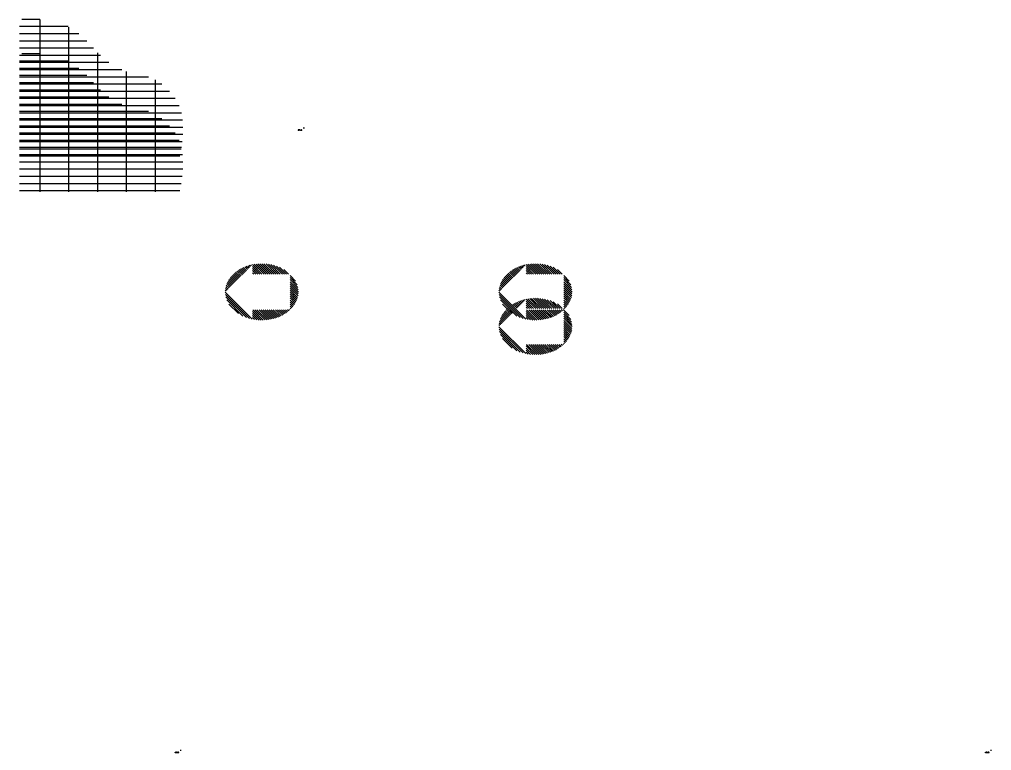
# Paper-space layout 'Layout1' of a CAD drawing. Extents: x -51516 to 7058931, y -29255 to 5150000.
# Drawn here: x 117086 to 138180, y -13322 to 2537 of the extents above; entities that cross this region are included whole.
import ezdxf

# ---------------------------------------------------------------- set-up
doc = ezdxf.new("R2010")
doc.units = 0
doc.header["$LTSCALE"] = 1000
doc.layers.get('0').update_dxf_attribs({"linetype": 'CONTINUOUS'})

# ---------------------------------------------------------------- blocks, each defined once
blk = doc.blocks.new('*X')
at = {"color": 0}
for p, q in [((1814, 25546), (2006, 25738)), ((1858, 25546), (2063, 25751)), ((1902, 25546), (2116, 25760)), ((1947, 25546), (2166, 25766)), ((1991, 25546), (2214, 25769)), ((2035, 25546), (2259, 25770)), ((2079, 25546), (2302, 25769)), ((2123, 25546), (2344, 25767)), ((2168, 25546), (2384, 25763)), ((2212, 25546), (2423, 25757)), ((2256, 25546), (2460, 25750)), ((2483, 25729), (2496, 25743)), ((1681, 25546), (1783, 25647)), ((1726, 25546), (1873, 25693)), ((1770, 25546), (1944, 25720)), ((2300, 25546), (2462, 25708)), ((2344, 25546), (2462, 25664)), ((2389, 25546), (2462, 25619)), ((2433, 25546), (2462, 25575)), ((2505, 25707), (2532, 25734)), ((2527, 25685), (2566, 25724)), ((2549, 25663), (2599, 25712)), ((2571, 25641), (2631, 25700)), ((2593, 25618), (2662, 25687)), ((2615, 25596), (2692, 25673)), ((2638, 25574), (2720, 25657)), ((2660, 25552), (2748, 25641)), ((2682, 25530), (2775, 25624)), ((2704, 25508), (2801, 25606)), ((2726, 25486), (2827, 25587)), ((2748, 25464), (2851, 25567)), ((2770, 25442), (2874, 25546)), ((1467, 25155), (1647, 25335)), ((1469, 25201), (1647, 25379)), ((1476, 25253), (1647, 25424)), ((1493, 25313), (1647, 25468)), ((1529, 25394), (1647, 25512)), ((2792, 25420), (2896, 25523)), ((2814, 25398), (2917, 25500)), ((2836, 25375), (2937, 25476)), ((2858, 25353), (2956, 25450)), ((2881, 25331), (2973, 25424)), ((2903, 25309), (2990, 25396)), ((2925, 25287), (3005, 25367)), ((2947, 25265), (3019, 25337)), ((1469, 25113), (1647, 25291)), ((1474, 25074), (1647, 25247)), ((1482, 25038), (1647, 25203)), ((1493, 25004), (1647, 25159)), ((1505, 24972), (1647, 25114)), ((2472, 24569), (3053, 25150)), ((2530, 24583), (3050, 25103)), ((2969, 25243), (3030, 25304)), ((2991, 25221), (3040, 25270)), ((3013, 25199), (3048, 25233)), ((3035, 25177), (3052, 25193)), ((1519, 24942), (1647, 25070)), ((1535, 24913), (1647, 25026)), ((1551, 24886), (1647, 24982)), ((1569, 24860), (1647, 24938)), ((1588, 24835), (1647, 24893)), ((2594, 24603), (3041, 25049)), ((2668, 24633), (3021, 24985)), ((2768, 24688), (2974, 24895)), ((1609, 24811), (1647, 24849)), ((1630, 24788), (1647, 24805)), ((1652, 24766), (1657, 24770)), ((1676, 24745), (1701, 24770)), ((1700, 24725), (1745, 24770)), ((1725, 24706), (1790, 24770)), ((1752, 24689), (1834, 24770)), ((1779, 24672), (1878, 24770)), ((1807, 24655), (1922, 24770)), ((1836, 24640), (1966, 24770)), ((1866, 24626), (2010, 24770)), ((1897, 24613), (2055, 24770)), ((1930, 24601), (2099, 24770)), ((1963, 24591), (2143, 24770)), ((1998, 24581), (2187, 24770)), ((2033, 24572), (2231, 24770)), ((2070, 24564), (2276, 24770)), ((2107, 24558), (2320, 24770)), ((2146, 24553), (2364, 24770)), ((2187, 24549), (2408, 24770)), ((2229, 24547), (2452, 24770)), ((2273, 24547), (2462, 24735)), ((2319, 24548), (2462, 24691)), ((2367, 24552), (2462, 24647)), ((2417, 24559), (2462, 24603)), ((21250, 13150), (21250, 15937)), ((21254, 15938), (21500, 15938)), ((21500, 15938), (21648, 15938)), ((20409, 15625), (21500, 15625)), ((20625, 13150), (20625, 15772)), ((20641, 15781), (21500, 15781)), ((21500, 15781), (21700, 15781)), ((21500, 15625), (21700, 15625)), ((20241, 15469), (21500, 15469)), ((21500, 15469), (21700, 15469)), ((20000, 13150), (20000, 15213)), ((20093, 15312), (21500, 15312)), ((21500, 15312), (21700, 15312)), ((19763, 15000), (21500, 15000)), ((19944, 15156), (21500, 15156)), ((21500, 15156), (21700, 15156)), ((21500, 15000), (21700, 15000)), ((19375, 13150), (19375, 14808)), ((19476, 14844), (21500, 14844)), ((21500, 14844), (21700, 14844)), ((18750, 13150), (18750, 14625)), ((18896, 14688), (21500, 14688)), ((21500, 14688), (21700, 14688)), ((18441, 14375), (21500, 14375)), ((18607, 14531), (21500, 14531)), ((21500, 14531), (21700, 14531)), ((21500, 14375), (21700, 14375)), ((18322, 14219), (21500, 14219)), ((21500, 14219), (21700, 14219)), ((18234, 14062), (21500, 14062)), ((21500, 14062), (21700, 14062)), ((18160, 13750), (21500, 13750)), ((18185, 13906), (21500, 13906)), ((21500, 13906), (21700, 13906)), ((21500, 13750), (21700, 13750)), ((18152, 13594), (21500, 13594)), ((21500, 13594), (21700, 13594)), ((18156, 13438), (21500, 13438)), ((21500, 13438), (21700, 13438)), ((18171, 13281), (21500, 13281)), ((18193, 13125), (21700, 13125)), ((18750, 12950), (18750, 13150)), ((19375, 12950), (19375, 13150)), ((20000, 12950), (20000, 13150)), ((20625, 12950), (20625, 13150)), ((21250, 12950), (21250, 13150)), ((21500, 13281), (21700, 13281)), ((18219, 12969), (21700, 12969)), ((606, 82), (608, 82)), ((606, 82), (608, 82)), ((606, 82), (608, 82)), ((606, 82), (630, 82)), ((606, 82), (630, 82)), ((606, 82), (630, 82)), ((606, 82), (630, 82)), ((606, 81), (608, 81)), ((606, 81), (608, 81)), ((606, 81), (608, 81)), ((606, 81), (608, 81)), ((606, 81), (608, 81)), ((606, 81), (608, 81)), ((606, 81), (608, 81)), ((606, 80), (608, 80)), ((606, 80), (608, 80)), ((606, 80), (608, 80)), ((606, 80), (608, 80)), ((606, 80), (608, 80)), ((606, 80), (608, 80)), ((606, 80), (608, 80)), ((606, 80), (608, 80)), ((606, 80), (608, 80)), ((606, 79), (608, 79)), ((606, 79), (608, 79)), ((606, 79), (608, 79)), ((606, 79), (608, 79)), ((606, 79), (608, 79)), ((606, 79), (608, 79)), ((606, 79), (608, 79)), ((606, 78), (608, 78)), ((606, 78), (630, 78)), ((606, 78), (630, 78)), ((606, 78), (630, 78)), ((606, 78), (630, 78)), ((608, 82), (609, 82)), ((608, 82), (609, 82)), ((608, 82), (609, 82)), ((608, 81), (609, 81)), ((608, 81), (609, 81)), ((608, 81), (609, 81)), ((608, 81), (609, 81)), ((608, 81), (609, 81)), ((608, 81), (609, 81)), ((608, 81), (609, 81)), ((608, 80), (609, 80)), ((608, 80), (609, 80)), ((608, 80), (609, 80)), ((608, 80), (609, 80)), ((608, 80), (609, 80)), ((608, 80), (609, 80)), ((608, 80), (609, 80)), ((608, 80), (609, 80)), ((608, 80), (609, 80)), ((608, 79), (609, 79)), ((608, 79), (609, 79)), ((608, 79), (609, 79)), ((608, 79), (609, 79)), ((608, 79), (609, 79)), ((608, 79), (609, 79)), ((608, 79), (609, 79)), ((608, 78), (609, 78)), ((609, 82), (610, 82)), ((609, 82), (610, 82)), ((609, 82), (610, 82)), ((609, 81), (610, 81)), ((609, 80), (609, 80)), ((609, 80), (609, 80)), ((609, 80), (609, 80)), ((609, 80), (609, 80)), ((609, 80), (610, 80)), ((609, 80), (610, 80)), ((609, 80), (610, 80)), ((609, 80), (610, 80)), ((609, 79), (610, 79)), ((609, 79), (610, 79)), ((609, 79), (610, 79)), ((609, 79), (610, 79)), ((609, 79), (610, 79)), ((609, 79), (610, 79)), ((609, 79), (610, 79)), ((609, 78), (610, 78)), ((610, 81), (610, 81)), ((610, 81), (610, 81)), ((610, 81), (610, 81)), ((610, 81), (610, 81)), ((610, 81), (610, 81)), ((610, 81), (610, 81)), ((610, 80), (610, 80)), ((610, 80), (610, 80)), ((610, 80), (610, 80)), ((610, 80), (610, 80)), ((610, 80), (610, 80)), ((610, 80), (610, 80)), ((611, 82), (611, 82)), ((611, 82), (611, 82)), ((611, 82), (611, 82)), ((611, 81), (611, 81)), ((611, 81), (611, 81)), ((611, 81), (611, 81)), ((611, 81), (611, 81)), ((611, 81), (611, 81)), ((611, 81), (611, 81)), ((611, 81), (611, 81)), ((611, 80), (611, 80)), ((611, 80), (611, 80)), ((611, 80), (611, 80)), ((611, 80), (611, 80)), ((611, 80), (611, 80)), ((611, 80), (611, 80)), ((611, 80), (611, 80)), ((611, 80), (611, 80)), ((611, 80), (611, 80)), ((611, 79), (611, 79)), ((611, 79), (611, 79)), ((611, 79), (611, 79)), ((611, 79), (611, 79)), ((611, 79), (611, 79)), ((611, 79), (611, 79)), ((611, 79), (611, 79)), ((611, 78), (611, 78)), ((612, 81), (613, 81)), ((612, 81), (613, 81)), ((612, 81), (613, 81)), ((612, 81), (613, 81)), ((612, 81), (613, 81)), ((612, 81), (613, 81)), ((612, 80), (613, 80)), ((612, 80), (613, 80)), ((612, 80), (613, 80)), ((612, 80), (613, 80)), ((612, 80), (613, 80)), ((612, 80), (613, 80)), ((612, 80), (613, 80)), ((612, 80), (613, 80)), ((612, 80), (613, 80)), ((612, 79), (613, 79)), ((612, 79), (613, 79)), ((612, 79), (613, 79)), ((612, 79), (613, 79)), ((613, 82), (614, 82)), ((613, 82), (614, 82)), ((613, 82), (614, 82)), ((613, 79), (614, 79)), ((613, 79), (614, 79)), ((613, 78), (614, 78)), ((614, 81), (614, 81)), ((614, 81), (614, 81)), ((614, 81), (614, 81)), ((614, 81), (614, 81)), ((614, 81), (614, 81)), ((614, 81), (614, 81)), ((614, 81), (614, 81)), ((614, 80), (614, 80)), ((614, 80), (614, 80)), ((614, 80), (614, 80)), ((614, 80), (614, 80)), ((614, 80), (614, 80)), ((614, 80), (614, 80)), ((614, 80), (614, 80)), ((614, 80), (614, 80)), ((614, 80), (614, 80)), ((614, 79), (614, 79)), ((614, 79), (614, 79)), ((614, 79), (614, 79)), ((614, 79), (614, 79)), ((614, 79), (614, 79)), ((615, 81), (616, 81)), ((615, 81), (616, 81)), ((615, 81), (616, 81)), ((615, 81), (616, 81)), ((615, 81), (616, 81)), ((615, 81), (616, 81)), ((615, 80), (616, 80)), ((615, 80), (616, 80)), ((615, 80), (616, 80)), ((615, 80), (616, 80)), ((615, 80), (616, 80)), ((615, 80), (616, 80)), ((615, 80), (616, 80)), ((615, 80), (616, 80)), ((615, 80), (616, 80)), ((615, 79), (616, 79)), ((615, 79), (616, 79)), ((615, 79), (616, 79)), ((615, 79), (616, 79)), ((616, 82), (617, 82)), ((616, 82), (617, 82)), ((616, 82), (617, 82)), ((616, 81), (617, 81)), ((616, 81), (617, 81)), ((616, 81), (617, 81)), ((616, 81), (617, 81)), ((616, 81), (617, 81)), ((616, 81), (617, 81)), ((616, 81), (617, 81)), ((616, 80), (617, 80)), ((616, 80), (617, 80)), ((616, 80), (617, 80)), ((616, 80), (617, 80)), ((616, 80), (617, 80)), ((616, 80), (617, 80)), ((616, 80), (617, 80)), ((616, 80), (617, 80)), ((616, 80), (617, 80)), ((616, 79), (617, 79)), ((616, 79), (617, 79)), ((616, 79), (617, 79)), ((616, 79), (617, 79)), ((616, 79), (617, 79)), ((616, 79), (617, 79)), ((616, 79), (617, 79)), ((616, 78), (617, 78)), ((617, 80), (618, 80)), ((617, 80), (618, 80)), ((617, 80), (618, 80)), ((617, 80), (618, 80)), ((617, 80), (618, 80)), ((617, 80), (618, 80)), ((617, 80), (618, 80)), ((617, 80), (618, 80)), ((617, 79), (618, 79)), ((617, 79), (618, 79)), ((617, 79), (618, 79)), ((617, 79), (618, 79)), ((617, 79), (618, 79)), ((617, 79), (618, 79)), ((617, 79), (618, 79)), ((617, 78), (618, 78)), ((618, 82), (619, 82)), ((618, 82), (619, 82)), ((618, 82), (619, 82)), ((618, 81), (619, 81)), ((618, 81), (619, 81)), ((618, 81), (619, 81)), ((618, 81), (619, 81)), ((618, 81), (619, 81)), ((618, 81), (619, 81)), ((618, 81), (619, 81)), ((618, 80), (619, 80)), ((618, 80), (619, 80)), ((618, 80), (619, 80)), ((618, 80), (619, 80)), ((618, 80), (619, 80)), ((618, 80), (619, 80)), ((619, 82), (620, 82)), ((619, 82), (620, 82)), ((619, 82), (620, 82)), ((619, 81), (620, 81)), ((619, 81), (620, 81)), ((619, 81), (620, 81)), ((619, 81), (620, 81)), ((619, 81), (620, 81)), ((619, 81), (620, 81)), ((619, 81), (620, 81)), ((619, 80), (620, 80)), ((619, 80), (620, 80)), ((619, 80), (620, 80)), ((619, 80), (620, 80)), ((619, 80), (620, 80)), ((619, 80), (620, 80)), ((619, 80), (620, 80)), ((619, 80), (620, 80)), ((619, 80), (620, 80)), ((619, 79), (620, 79)), ((619, 79), (620, 79)), ((619, 79), (620, 79)), ((619, 79), (620, 79)), ((619, 79), (620, 79)), ((619, 79), (620, 79)), ((619, 79), (620, 79)), ((619, 78), (620, 78)), ((620, 81), (622, 81)), ((620, 81), (622, 81)), ((620, 81), (622, 81)), ((620, 81), (622, 81)), ((620, 81), (622, 81)), ((620, 81), (622, 81)), ((620, 80), (622, 80)), ((620, 80), (624, 80)), ((620, 80), (624, 80)), ((620, 80), (624, 80)), ((620, 80), (624, 80)), ((620, 79), (624, 79)), ((620, 79), (624, 79)), ((620, 79), (624, 79)), ((620, 79), (622, 79)), ((622, 82), (622, 82)), ((622, 82), (622, 82)), ((622, 82), (623, 82)), ((622, 81), (622, 81)), ((622, 80), (622, 80)), ((622, 80), (622, 80)), ((622, 80), (622, 80)), ((622, 80), (623, 80)), ((622, 79), (622, 79)), ((622, 79), (622, 79)), ((622, 79), (622, 79)), ((622, 78), (623, 78)), ((623, 81), (625, 81)), ((623, 81), (625, 81)), ((623, 81), (625, 81)), ((623, 81), (625, 81)), ((623, 81), (625, 81)), ((623, 81), (624, 81)), ((623, 80), (625, 80)), ((623, 79), (624, 79)), ((624, 82), (625, 82)), ((624, 80), (625, 80)), ((624, 80), (625, 80)), ((624, 79), (625, 79)), ((624, 78), (625, 78)), ((625, 82), (625, 82)), ((625, 82), (625, 82)), ((625, 81), (625, 81)), ((625, 81), (625, 81)), ((625, 80), (625, 80)), ((625, 80), (625, 80)), ((625, 80), (625, 80)), ((625, 80), (625, 80)), ((625, 80), (625, 80)), ((625, 80), (625, 80)), ((625, 79), (625, 79)), ((625, 79), (625, 79)), ((625, 79), (625, 79)), ((625, 79), (625, 79)), ((625, 79), (625, 79)), ((625, 79), (625, 79)), ((626, 82), (627, 82)), ((626, 82), (627, 82)), ((626, 82), (627, 82)), ((626, 81), (627, 81)), ((626, 81), (627, 81)), ((626, 81), (627, 81)), ((626, 81), (627, 81)), ((626, 81), (627, 81)), ((626, 81), (627, 81)), ((626, 81), (627, 81)), ((626, 80), (627, 80)), ((626, 80), (627, 80)), ((626, 80), (627, 80)), ((626, 80), (627, 80)), ((626, 80), (627, 80)), ((626, 80), (627, 80)), ((626, 80), (627, 80)), ((626, 80), (626, 80)), ((626, 80), (626, 80)), ((626, 79), (626, 79)), ((626, 79), (626, 79)), ((626, 79), (626, 79)), ((626, 79), (626, 79)), ((626, 79), (626, 79)), ((626, 79), (626, 79)), ((626, 79), (626, 79)), ((626, 78), (626, 78)), ((627, 80), (627, 80)), ((627, 80), (627, 80)), ((627, 80), (627, 80)), ((627, 80), (627, 80)), ((627, 80), (628, 80)), ((627, 79), (628, 79)), ((627, 79), (628, 79)), ((627, 79), (628, 79)), ((627, 79), (628, 79)), ((627, 78), (628, 78)), ((628, 82), (630, 82)), ((628, 82), (630, 82)), ((628, 82), (630, 82)), ((628, 81), (630, 81)), ((628, 81), (630, 81)), ((628, 81), (630, 81)), ((628, 81), (630, 81)), ((628, 81), (630, 81)), ((628, 81), (630, 81)), ((628, 81), (630, 81)), ((628, 80), (630, 80)), ((628, 80), (630, 80)), ((628, 80), (630, 80)), ((628, 80), (630, 80)), ((628, 80), (630, 80)), ((628, 80), (630, 80)), ((628, 80), (630, 80)), ((628, 80), (630, 80)), ((628, 80), (630, 80)), ((628, 79), (630, 79)), ((628, 79), (630, 79)), ((628, 79), (630, 79)), ((628, 79), (630, 79)), ((628, 79), (630, 79)), ((628, 79), (630, 79)), ((628, 79), (630, 79)), ((629, 78), (630, 78)), ((659, 36), (665, 42)), ((659, 36), (665, 42)), ((659, 37), (664, 42)), ((659, 37), (664, 42)), ((659, 38), (664, 42)), ((659, 38), (663, 42)), ((659, 38), (663, 42)), ((659, 39), (662, 42)), ((659, 39), (662, 42)), ((659, 39), (662, 42)), ((659, 40), (661, 42)), ((659, 40), (661, 42)), ((659, 40), (661, 42)), ((659, 41), (660, 42)), ((659, 35), (662, 39)), ((659, 36), (662, 39)), ((659, 35), (662, 38)), ((659, 35), (662, 38)), ((659, 34), (662, 37)), ((659, 34), (662, 37)), ((659, 34), (662, 37)), ((659, 33), (662, 36)), ((659, 33), (662, 36)), ((659, 33), (662, 36)), ((659, 31), (662, 35)), ((659, 32), (662, 35)), ((659, 32), (662, 35)), ((659, 30), (662, 34)), ((659, 31), (662, 34)), ((659, 31), (662, 34)), ((659, 30), (662, 33)), ((659, 30), (662, 33)), ((659, 29), (662, 32)), ((659, 29), (662, 32)), ((659, 29), (662, 32)), ((659, 28), (662, 31)), ((659, 28), (662, 31)), ((659, 28), (662, 31)), ((659, 28), (662, 30)), ((659, 28), (662, 30)), ((660, 27), (663, 30)), ((660, 27), (663, 30)), ((660, 27), (662, 30)), ((660, 27), (662, 30)), ((661, 27), (664, 30)), ((661, 27), (664, 30)), ((661, 27), (663, 30)), ((662, 39), (665, 42)), ((662, 27), (665, 30)), ((662, 27), (665, 30)), ((662, 27), (664, 30)), ((663, 39), (666, 42)), ((663, 39), (666, 42)), ((663, 39), (666, 42)), ((663, 27), (666, 30)), ((663, 27), (666, 30)), ((663, 27), (666, 30)), ((664, 39), (666, 42)), ((664, 39), (666, 41)), ((664, 39), (666, 41)), ((664, 27), (666, 29)), ((664, 27), (666, 29)), ((664, 27), (666, 29)), ((665, 39), (666, 41)), ((665, 39), (666, 40)), ((665, 27), (666, 28)), ((665, 27), (666, 28)), ((665, 27), (666, 28)), ((666, 39), (666, 40)), ((666, 39), (666, 40)), ((666, 27), (666, 27)), ((667, 39), (670, 42)), ((667, 39), (670, 42)), ((667, 39), (670, 42)), ((667, 40), (670, 42)), ((667, 40), (669, 42)), ((667, 40), (669, 42)), ((667, 41), (668, 42)), ((667, 41), (668, 42)), ((667, 42), (668, 42)), ((667, 42), (667, 42)), ((667, 42), (667, 42)), ((667, 38), (670, 41)), ((667, 38), (670, 41)), ((667, 38), (670, 41)), ((667, 37), (670, 40)), ((667, 37), (670, 40)), ((667, 37), (670, 40)), ((667, 31), (674, 39)), ((667, 32), (674, 39)), ((667, 36), (670, 39)), ((667, 36), (670, 39)), ((667, 36), (670, 39)), ((667, 30), (674, 38)), ((667, 31), (674, 38)), ((667, 31), (674, 38)), ((667, 34), (670, 38)), ((667, 35), (670, 38)), ((667, 35), (670, 38)), ((667, 33), (670, 37)), ((667, 34), (670, 37)), ((667, 34), (670, 37)), ((667, 32), (671, 36)), ((667, 32), (671, 36)), ((667, 33), (670, 36)), ((667, 33), (670, 36)), ((667, 30), (670, 33)), ((667, 30), (670, 33)), ((667, 28), (670, 32)), ((667, 29), (670, 32)), ((667, 29), (670, 32)), ((667, 27), (670, 31)), ((667, 28), (670, 31)), ((667, 28), (670, 31)), ((667, 27), (670, 30)), ((667, 27), (670, 30)), ((668, 27), (670, 29)), ((668, 27), (670, 29)), ((668, 27), (670, 29)), ((669, 27), (670, 28)), ((669, 27), (670, 28)), ((669, 27), (670, 28)), ((670, 33), (674, 37)), ((670, 27), (670, 27)), ((670, 27), (670, 27)), ((671, 39), (674, 42)), ((671, 39), (674, 42)), ((671, 39), (674, 42)), ((671, 40), (674, 42)), ((671, 40), (673, 42)), ((671, 40), (673, 42)), ((671, 41), (673, 42)), ((671, 41), (672, 42)), ((671, 42), (672, 42)), ((671, 42), (672, 42)), ((671, 42), (671, 42)), ((671, 38), (674, 41)), ((671, 38), (674, 41)), ((671, 38), (674, 41)), ((671, 37), (674, 40)), ((671, 37), (674, 40)), ((671, 37), (674, 40)), ((671, 36), (674, 39)), ((671, 33), (674, 37)), ((671, 33), (674, 37)), ((671, 33), (674, 36)), ((671, 33), (674, 36)), ((671, 32), (674, 35)), ((671, 32), (674, 35)), ((671, 32), (674, 35)), ((671, 31), (674, 34)), ((671, 31), (674, 34)), ((671, 31), (674, 34)), ((671, 30), (674, 33)), ((671, 30), (674, 33)), ((671, 30), (674, 33)), ((671, 28), (674, 32)), ((671, 29), (674, 32)), ((671, 29), (674, 32)), ((671, 27), (674, 31)), ((671, 28), (674, 31)), ((671, 28), (674, 31)), ((671, 27), (674, 30)), ((671, 27), (674, 30)), ((672, 27), (674, 29)), ((672, 27), (674, 29)), ((672, 27), (674, 29)), ((673, 27), (674, 28)), ((673, 27), (674, 28)), ((674, 27), (674, 28)), ((674, 27), (674, 27)), ((674, 27), (674, 27)), ((675, 36), (682, 42)), ((675, 36), (682, 42)), ((675, 37), (681, 42)), ((675, 37), (681, 42)), ((675, 37), (681, 42)), ((675, 38), (680, 42)), ((675, 38), (680, 42)), ((675, 38), (679, 42)), ((675, 39), (679, 42)), ((675, 39), (679, 42)), ((675, 39), (678, 42)), ((675, 40), (678, 42)), ((675, 40), (678, 42)), ((675, 40), (677, 42)), ((675, 36), (679, 39)), ((675, 34), (679, 38)), ((675, 35), (679, 38)), ((675, 35), (679, 38)), ((675, 33), (679, 37)), ((675, 34), (679, 37)), ((675, 34), (679, 37)), ((675, 31), (680, 36)), ((675, 32), (680, 36)), ((675, 32), (679, 36)), ((675, 32), (679, 36)), ((675, 33), (679, 36)), ((675, 33), (679, 36)), ((675, 31), (681, 36)), ((675, 31), (681, 36)), ((675, 30), (681, 36)), ((675, 30), (679, 33)), ((675, 29), (679, 33)), ((675, 29), (679, 32)), ((675, 29), (679, 32)), ((676, 41), (677, 42)), ((676, 29), (679, 32)), ((676, 28), (679, 31)), ((676, 28), (679, 31)), ((676, 28), (679, 31)), ((676, 28), (679, 30)), ((676, 27), (679, 30)), ((676, 27), (679, 30)), ((677, 27), (679, 30)), ((677, 27), (680, 30)), ((677, 27), (680, 30)), ((677, 27), (680, 30)), ((678, 27), (681, 30)), ((678, 27), (681, 30)), ((678, 27), (681, 30)), ((679, 39), (682, 42)), ((679, 33), (682, 36)), ((679, 33), (682, 36)), ((679, 27), (682, 30)), ((679, 27), (682, 30)), ((680, 39), (683, 42)), ((680, 39), (683, 42)), ((680, 39), (683, 42)), ((680, 33), (682, 36)), ((680, 33), (683, 36)), ((680, 33), (683, 36)), ((680, 27), (682, 30)), ((680, 27), (683, 30)), ((680, 27), (683, 29)), ((681, 39), (683, 41)), ((681, 39), (683, 41)), ((681, 39), (683, 41)), ((681, 33), (683, 35)), ((681, 33), (683, 35)), ((681, 33), (683, 35)), ((681, 27), (683, 29)), ((681, 27), (683, 29)), ((681, 27), (683, 28)), ((682, 39), (683, 40)), ((682, 39), (683, 40)), ((682, 33), (683, 34)), ((682, 33), (683, 34)), ((682, 33), (683, 34)), ((682, 27), (683, 28)), ((682, 27), (683, 28)), ((682, 27), (683, 27)), ((683, 39), (683, 40)), ((683, 33), (683, 33)), ((683, 27), (683, 27)), ((684, 35), (691, 42)), ((684, 36), (690, 42)), ((684, 36), (689, 42)), ((684, 39), (687, 42)), ((684, 39), (687, 42)), ((684, 39), (686, 42)), ((684, 40), (686, 42)), ((684, 40), (686, 42)), ((684, 40), (686, 42)), ((684, 41), (685, 42)), ((684, 37), (689, 41)), ((684, 37), (688, 41)), ((684, 37), (688, 41)), ((684, 38), (687, 41)), ((684, 38), (687, 41)), ((684, 38), (687, 41)), ((684, 41), (684, 41)), ((684, 34), (687, 38)), ((684, 35), (687, 38)), ((684, 35), (687, 38)), ((684, 34), (687, 37)), ((684, 34), (687, 37)), ((684, 33), (687, 36)), ((684, 33), (687, 36)), ((684, 33), (687, 36)), ((684, 32), (687, 35)), ((684, 32), (687, 35)), ((684, 32), (687, 35)), ((684, 31), (687, 34)), ((684, 31), (687, 34)), ((684, 31), (687, 34)), ((684, 29), (687, 33)), ((684, 30), (687, 33)), ((684, 30), (687, 33)), ((684, 28), (687, 32)), ((684, 29), (687, 32)), ((684, 29), (687, 32)), ((684, 28), (687, 31)), ((684, 28), (687, 31)), ((684, 27), (687, 30)), ((684, 27), (687, 30)), ((684, 27), (687, 30)), ((684, 27), (687, 29)), ((685, 27), (687, 29)), ((685, 27), (687, 29)), ((686, 27), (687, 28)), ((686, 27), (687, 28)), ((686, 27), (687, 28)), ((687, 27), (687, 27)), ((687, 27), (687, 27)), ((688, 39), (691, 42)), ((688, 39), (691, 42)), ((689, 39), (692, 42)), ((689, 39), (692, 42)), ((689, 39), (692, 42)), ((689, 39), (692, 42)), ((689, 39), (692, 41)), ((690, 36), (696, 42)), ((690, 36), (696, 42)), ((690, 36), (696, 42)), ((690, 37), (695, 42)), ((690, 37), (694, 41)), ((690, 37), (693, 41)), ((690, 38), (693, 41)), ((690, 38), (693, 41)), ((690, 38), (692, 41)), ((690, 35), (693, 39)), ((690, 35), (693, 38)), ((690, 35), (693, 38)), ((690, 34), (693, 37)), ((690, 34), (693, 37)), ((690, 34), (693, 37)), ((690, 32), (693, 36)), ((690, 33), (693, 36)), ((690, 33), (693, 36)), ((690, 31), (693, 35)), ((690, 32), (693, 35)), ((690, 32), (693, 35)), ((690, 31), (693, 34)), ((690, 31), (693, 34)), ((690, 30), (693, 33)), ((690, 30), (693, 33)), ((690, 30), (693, 33)), ((690, 29), (693, 32)), ((690, 29), (693, 32)), ((690, 29), (693, 32)), ((690, 27), (693, 31)), ((690, 28), (693, 31)), ((690, 28), (693, 31)), ((690, 27), (693, 30)), ((690, 27), (693, 30)), ((690, 27), (693, 30)), ((691, 27), (693, 29)), ((691, 27), (693, 29)), ((691, 27), (693, 29)), ((692, 27), (693, 28)), ((692, 27), (693, 28)), ((692, 27), (693, 27)), ((693, 39), (697, 42)), ((693, 27), (693, 27)), ((694, 39), (697, 42)), ((694, 39), (697, 42)), ((695, 39), (698, 42)), ((695, 39), (697, 42)), ((695, 39), (697, 42)), ((695, 38), (699, 41)), ((695, 38), (698, 41)), ((695, 38), (698, 41)), ((695, 38), (698, 41)), ((695, 39), (698, 41)), ((695, 36), (699, 40)), ((695, 37), (699, 40)), ((695, 37), (699, 40)), ((695, 35), (699, 39)), ((695, 36), (699, 39)), ((695, 36), (699, 39)), ((695, 35), (699, 38)), ((695, 35), (699, 38)), ((695, 34), (699, 37)), ((695, 34), (699, 37)), ((695, 34), (699, 37)), ((695, 33), (699, 36)), ((695, 33), (699, 36)), ((695, 33), (699, 36)), ((695, 32), (699, 35)), ((695, 32), (699, 35)), ((695, 32), (699, 35)), ((695, 31), (699, 34)), ((695, 31), (699, 34)), ((695, 30), (699, 34)), ((695, 30), (699, 33)), ((695, 30), (699, 33)), ((695, 29), (699, 33)), ((695, 29), (699, 32)), ((695, 29), (699, 32)), ((695, 28), (699, 31)), ((695, 28), (699, 31)), ((695, 28), (699, 31)), ((695, 27), (699, 30)), ((695, 27), (699, 30)), ((696, 27), (699, 30)), ((696, 27), (699, 29)), ((697, 27), (699, 29)), ((697, 27), (699, 29)), ((697, 27), (699, 28)), ((698, 27), (699, 28)), ((698, 27), (699, 28)), ((698, 27), (699, 27)), ((708, 42), (708, 42)), ((708, 42), (709, 42)), ((708, 41), (709, 42)), ((708, 41), (710, 42)), ((708, 41), (710, 42)), ((708, 40), (710, 42)), ((708, 40), (711, 42)), ((708, 40), (711, 42)), ((709, 40), (711, 42)), ((709, 40), (712, 42)), ((709, 40), (712, 42)), ((710, 40), (712, 42)), ((710, 40), (713, 42)), ((710, 40), (713, 42)), ((711, 40), (713, 42)), ((711, 40), (714, 42)), ((711, 40), (714, 42)), ((711, 39), (714, 42)), ((711, 39), (715, 42)), ((711, 39), (715, 42)), ((711, 38), (716, 42)), ((711, 38), (716, 42)), ((711, 37), (716, 42)), ((711, 37), (717, 42)), ((711, 37), (717, 42)), ((711, 36), (714, 39)), ((711, 36), (714, 39)), ((711, 36), (714, 39)), ((711, 35), (714, 38)), ((711, 35), (714, 38)), ((711, 35), (714, 38)), ((711, 34), (714, 37)), ((711, 34), (714, 37)), ((711, 34), (714, 36)), ((711, 33), (714, 36)), ((711, 33), (714, 36)), ((711, 32), (714, 35)), ((711, 32), (714, 35)), ((711, 32), (714, 35)), ((711, 31), (714, 34)), ((711, 31), (714, 34)), ((711, 31), (714, 34)), ((711, 30), (714, 33)), ((711, 30), (714, 33)), ((711, 30), (714, 33)), ((711, 29), (714, 32)), ((711, 29), (714, 32)), ((711, 29), (714, 32)), ((711, 28), (714, 31)), ((711, 28), (714, 31)), ((711, 28), (714, 30)), ((711, 27), (714, 30)), ((711, 27), (714, 30)), ((712, 27), (714, 29)), ((712, 27), (714, 29)), ((712, 27), (714, 29)), ((713, 27), (714, 28)), ((713, 27), (714, 28)), ((713, 27), (714, 28)), ((714, 27), (714, 27)), ((714, 27), (714, 27)), ((715, 40), (717, 42)), ((715, 40), (717, 42)), ((715, 40), (717, 42)), ((716, 40), (717, 41)), ((716, 40), (717, 41)), ((716, 40), (717, 41)), ((717, 40), (717, 40)), ((717, 40), (717, 40)), ((717, 40), (717, 40)), ((718, 42), (719, 42)), ((718, 42), (719, 42)), ((718, 41), (719, 42)), ((718, 41), (720, 42)), ((718, 41), (720, 42)), ((718, 40), (720, 42)), ((718, 40), (721, 42)), ((718, 40), (721, 42)), ((718, 39), (721, 42)), ((718, 39), (721, 42)), ((718, 39), (721, 42)), ((718, 38), (721, 41)), ((718, 38), (721, 41)), ((718, 38), (721, 40)), ((718, 37), (721, 40)), ((718, 37), (721, 40)), ((718, 36), (721, 39)), ((718, 36), (721, 39)), ((718, 36), (721, 39)), ((718, 35), (721, 38)), ((718, 35), (721, 38)), ((718, 35), (721, 38)), ((718, 34), (721, 37)), ((718, 34), (721, 37)), ((718, 34), (721, 37)), ((718, 33), (721, 36)), ((718, 33), (721, 36)), ((718, 33), (721, 36)), ((718, 32), (721, 35)), ((718, 32), (721, 35)), ((718, 32), (721, 34)), ((718, 31), (721, 34)), ((718, 31), (721, 34)), ((718, 30), (721, 33)), ((718, 30), (721, 33)), ((718, 30), (721, 33)), ((718, 29), (721, 32)), ((718, 29), (721, 32)), ((718, 29), (721, 32)), ((718, 28), (721, 31)), ((718, 28), (721, 31)), ((718, 28), (721, 31)), ((718, 27), (721, 30)), ((718, 27), (721, 30)), ((719, 27), (721, 30)), ((719, 27), (721, 29)), ((719, 27), (721, 29)), ((720, 27), (721, 28)), ((720, 27), (721, 28)), ((721, 27), (721, 28)), ((721, 27), (721, 27)), ((721, 27), (721, 27)), ((722, 40), (724, 42)), ((722, 40), (725, 42)), ((722, 40), (725, 42)), ((722, 39), (725, 42)), ((722, 39), (726, 42)), ((722, 39), (726, 42)), ((722, 38), (726, 42)), ((722, 38), (727, 42)), ((722, 38), (727, 42)), ((722, 37), (728, 42)), ((722, 37), (728, 42)), ((722, 36), (728, 42)), ((722, 36), (729, 42)), ((722, 36), (729, 42)), ((722, 35), (725, 39)), ((722, 35), (725, 38)), ((722, 35), (725, 38)), ((722, 34), (725, 37)), ((722, 34), (725, 37)), ((722, 34), (725, 37)), ((722, 33), (725, 36)), ((722, 33), (725, 36)), ((722, 33), (725, 36)), ((722, 32), (725, 35)), ((722, 32), (725, 35)), ((722, 32), (725, 35)), ((722, 31), (725, 34)), ((722, 31), (725, 34)), ((722, 30), (725, 34)), ((722, 30), (725, 33)), ((722, 30), (725, 33)), ((722, 29), (725, 33)), ((722, 29), (725, 32)), ((722, 29), (725, 32)), ((722, 28), (725, 31)), ((723, 41), (724, 42)), ((723, 28), (725, 31)), ((723, 28), (725, 31)), ((723, 28), (726, 30)), ((723, 28), (726, 30)), ((723, 27), (726, 30)), ((723, 27), (726, 30)), ((724, 27), (726, 30)), ((724, 27), (727, 30)), ((724, 27), (727, 30)), ((724, 27), (727, 30)), ((725, 27), (728, 30)), ((725, 27), (728, 30)), ((726, 39), (729, 42)), ((726, 27), (728, 30)), ((726, 27), (729, 30)), ((726, 27), (729, 30)), ((727, 39), (730, 42)), ((727, 39), (730, 42)), ((727, 39), (730, 42)), ((727, 27), (730, 30)), ((727, 27), (730, 30)), ((727, 27), (730, 29)), ((728, 39), (730, 41)), ((728, 39), (730, 41)), ((728, 39), (730, 41)), ((728, 27), (730, 29)), ((728, 27), (730, 29)), ((728, 27), (730, 28)), ((729, 39), (730, 40)), ((729, 39), (730, 40)), ((729, 27), (730, 28)), ((729, 27), (730, 28)), ((729, 27), (730, 27)), ((730, 39), (730, 40)), ((731, 41), (732, 42)), ((731, 40), (733, 42)), ((731, 40), (733, 42)), ((731, 39), (734, 42)), ((731, 39), (734, 42)), ((731, 39), (734, 42)), ((731, 38), (735, 42)), ((731, 38), (735, 42)), ((731, 38), (735, 42)), ((731, 37), (736, 42)), ((731, 37), (736, 42)), ((731, 37), (736, 42)), ((731, 36), (737, 42)), ((731, 36), (734, 39)), ((731, 36), (734, 39)), ((731, 35), (734, 38)), ((731, 35), (734, 38)), ((731, 35), (734, 38)), ((731, 35), (734, 37)), ((731, 34), (734, 37)), ((731, 34), (734, 37)), ((731, 30), (731, 30)), ((731, 29), (731, 30)), ((731, 29), (731, 30)), ((731, 28), (732, 30)), ((731, 28), (732, 30)), ((731, 28), (733, 30)), ((731, 27), (733, 30)), ((731, 27), (733, 30)), ((731, 27), (734, 30)), ((731, 27), (734, 30)), ((732, 34), (734, 36)), ((732, 34), (734, 36)), ((732, 34), (734, 36)), ((732, 34), (735, 36)), ((732, 33), (735, 36)), ((732, 27), (738, 33)), ((732, 27), (738, 33)), ((732, 27), (734, 30)), ((733, 33), (735, 36)), ((733, 33), (736, 36)), ((733, 33), (736, 36)), ((733, 27), (738, 32)), ((733, 27), (738, 32)), ((733, 27), (738, 32)), ((734, 39), (737, 42)), ((734, 33), (736, 36)), ((734, 33), (736, 36)), ((734, 33), (737, 36)), ((734, 27), (738, 31)), ((734, 27), (738, 31)), ((734, 27), (738, 31)), ((735, 40), (737, 42)), ((735, 40), (738, 42)), ((735, 40), (738, 42)), ((735, 33), (737, 35)), ((735, 33), (737, 35)), ((735, 33), (737, 35)), ((735, 32), (737, 35)), ((735, 32), (738, 35)), ((735, 32), (738, 34)), ((735, 31), (738, 34)), ((735, 31), (738, 34)), ((735, 31), (738, 34)), ((735, 30), (738, 33)), ((735, 27), (738, 30)), ((735, 27), (738, 30)), ((735, 27), (738, 29)), ((736, 40), (738, 42)), ((736, 40), (738, 42)), ((736, 40), (738, 41)), ((736, 27), (738, 29)), ((736, 27), (738, 29)), ((737, 40), (738, 41)), ((737, 40), (738, 40)), ((738, 40), (738, 40)), ((738, 40), (738, 40))]:
    blk.add_line(p, q, dxfattribs=at)

psp = doc.layouts.get("Layout1")

# ---------------------------------------------------------------- block references
at = {"color": 0, "xscale": -1}
for p in [(123875, 100), (121203, -13400), (138786, -13400), (138786, -14150), (124605, -28531), (130544, -28531), (130544, -29281)]:
    psp.add_blockref('*X', p, dxfattribs=at)

doc.saveas('drawing.dxf')
